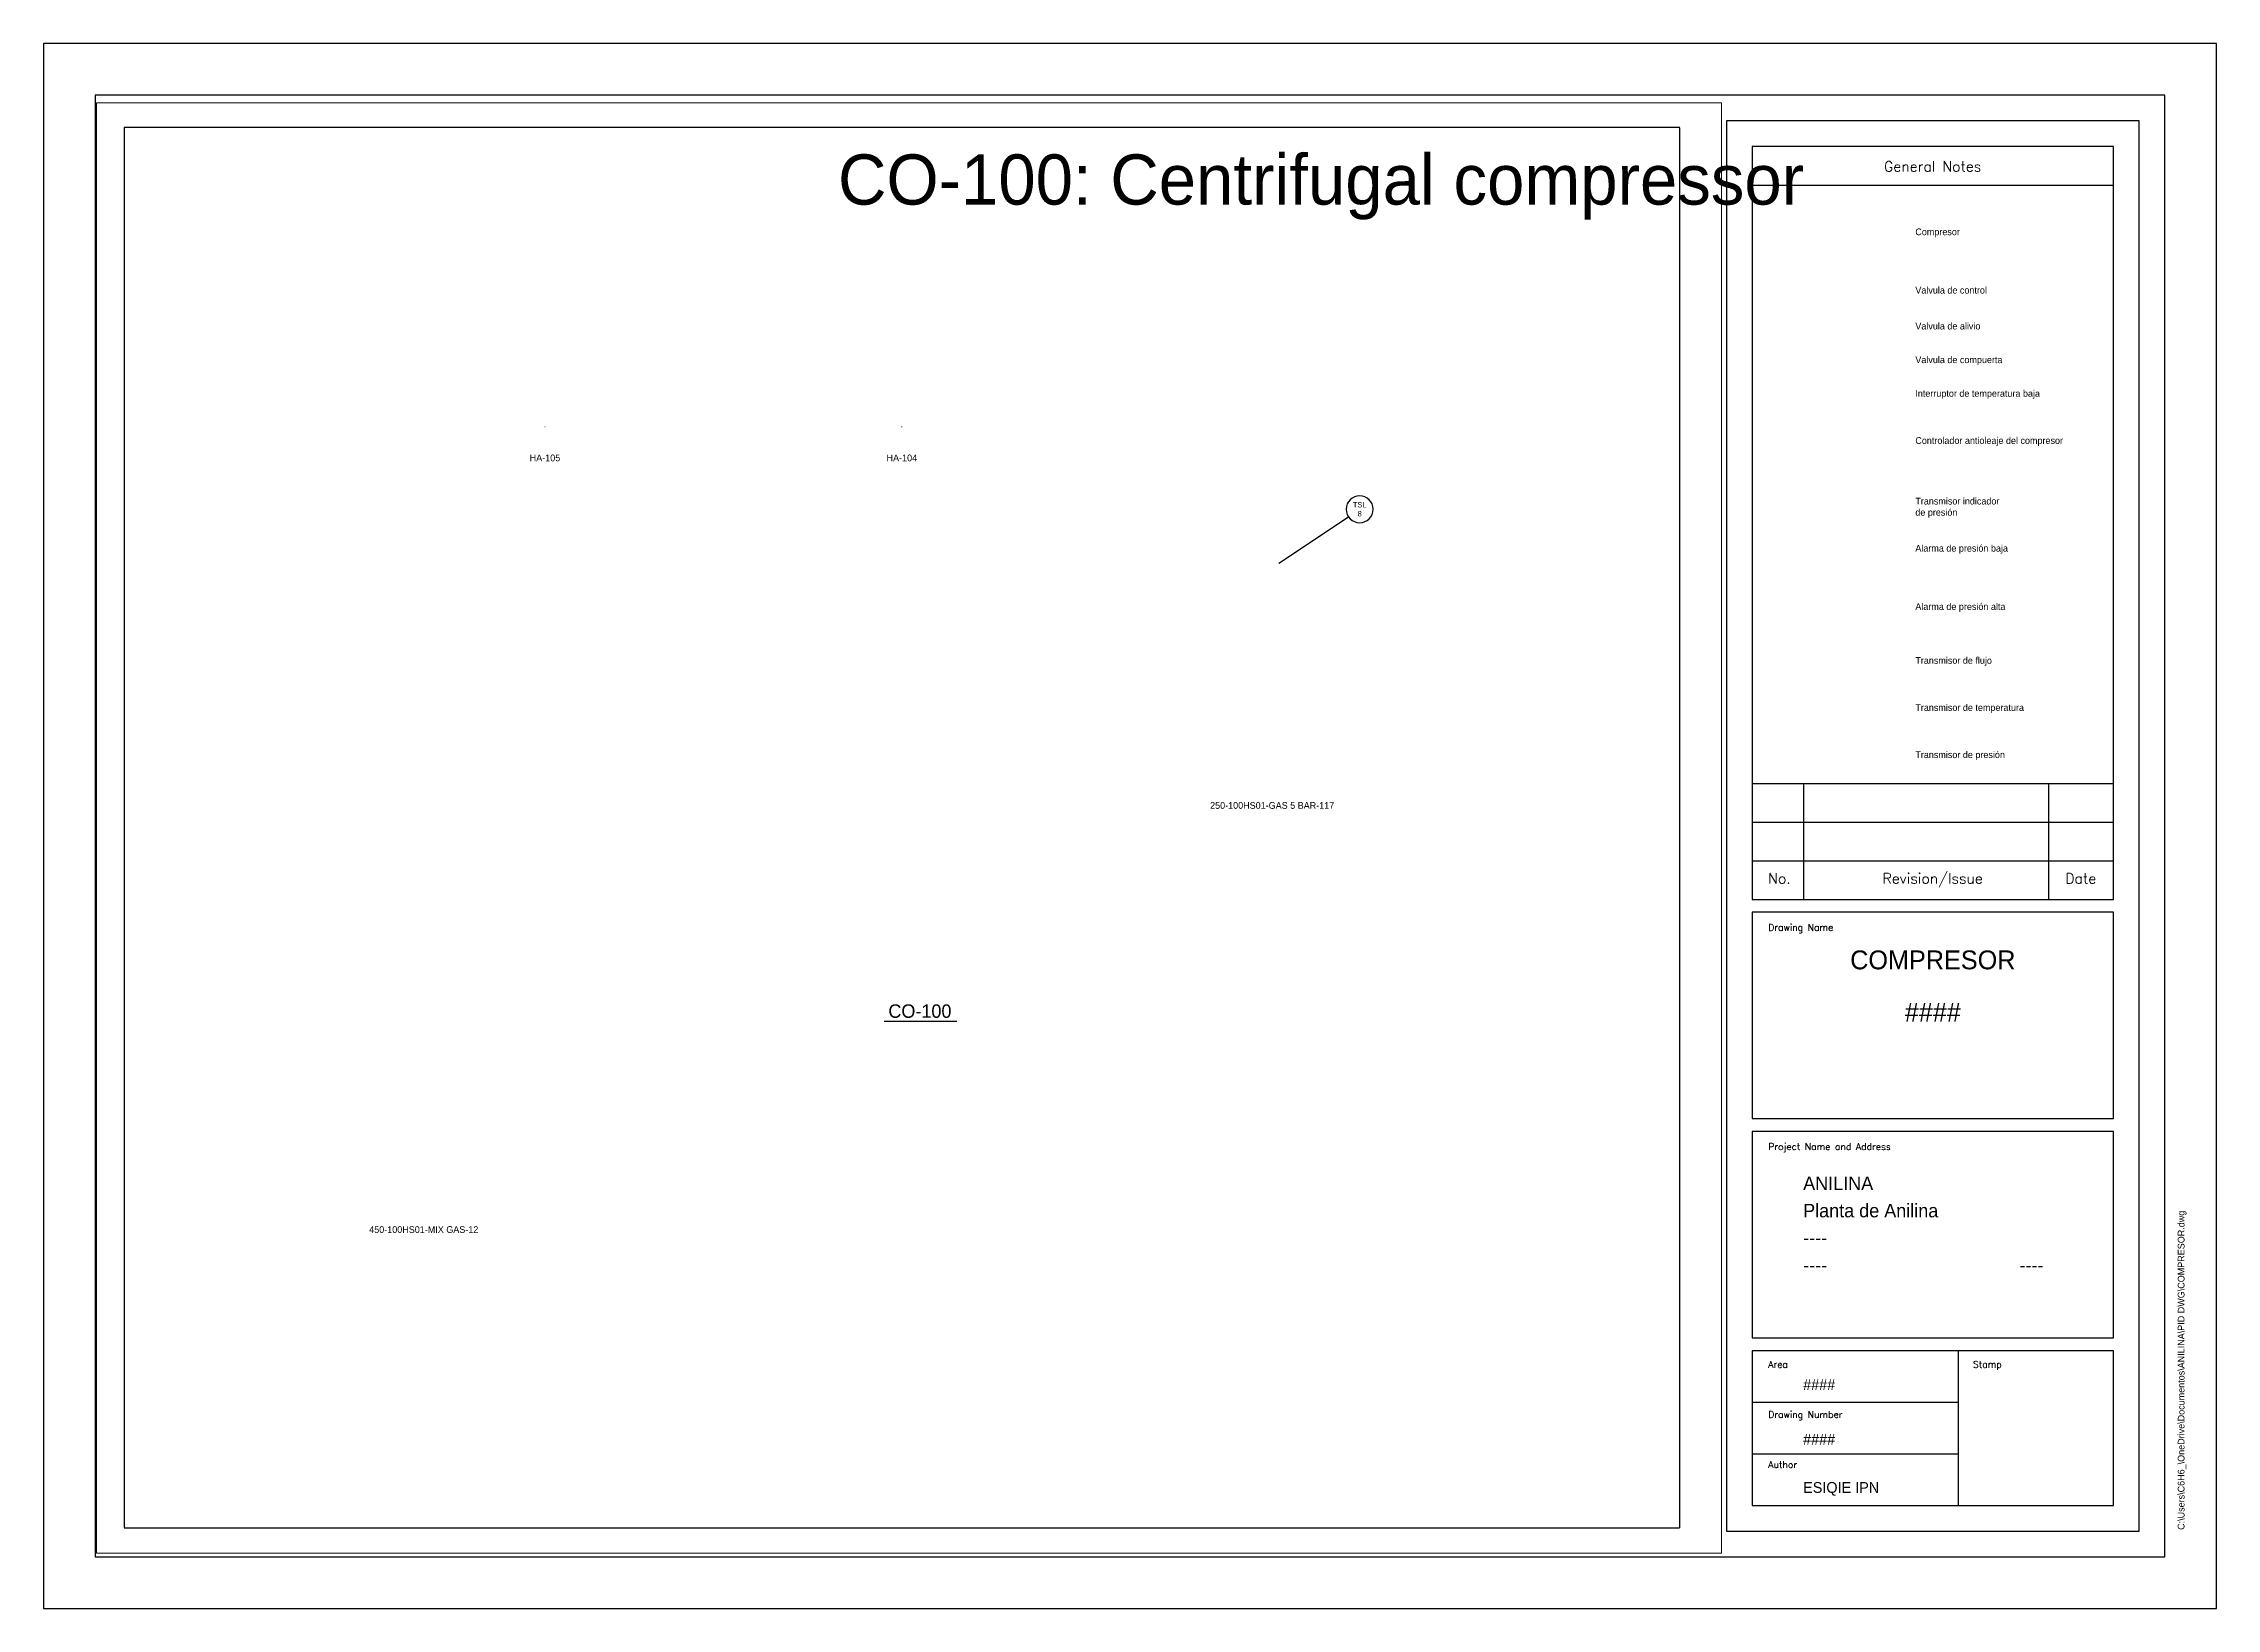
# Paper-space layout 'PID ISO A1 Title Block' of a CAD drawing. Header units: millimetres. Extents: x 0 to 807, y 0 to 581.
# The model-space entities are those that its viewports show. They can reach past a viewport. Long polylines and large blocks are cut down to what shows.
import ezdxf
from ezdxf.enums import TextEntityAlignment as Align

# ---------------------------------------------------------------- set-up
doc = ezdxf.new("R2010")
doc.units = ezdxf.units.MM
doc.linetypes.add('HIDDEN2', pattern=[0.1875, 0.125, -0.0625])
for name, color, linetype in [('Instrument', 250, 'Continuous'), ('Text', 7, 'Continuous'), ('Title Block', 7, 'Continuous')]:
    doc.layers.add(name, color=color, linetype=linetype)
doc.layers.add('no plot', color=41, linetype='HIDDEN2', plot=False)
doc.styles.add('Roman', font='romans')
doc.dimstyles.new('ISO-25', dxfattribs={"dimtxt": 2.5, "dimasz": 2.5, "dimexe": 1.25, "dimexo": 0.625, "dimtad": 1, "dimtxsty": 'Standard', "dimcen": 2.5, "dimadec": 0, "dimazin": 0, "dimtfac": 1, "dimtmove": 0, "dimatfit": 3, "dimfxl": 1, "dimarcsym": 0})

# ---------------------------------------------------------------- blocks, each defined once
blk = doc.blocks.new('PID ISO A1 titleblock')
for p, q in [((806.83, 581.21), (0, 581.21)), ((0, 581.21), (0, 0)), ((806.83, 0), (806.83, 581.21)), ((787.68, 562.06), (19.15, 562.06)), ((19.15, 562.06), (19.15, 19.15)), ((787.68, 19.15), (787.68, 562.06)), ((778.1, 552.48), (624.89, 552.48)), ((624.89, 552.48), (624.89, 28.73)), ((778.1, 28.73), (778.1, 552.48)), ((768.52, 542.91), (634.46, 542.91)), ((634.46, 542.91), (634.46, 263.33)), ((768.52, 263.33), (768.52, 542.91)), ((634.46, 528.54), (768.52, 528.54)), ((634.46, 306.43), (768.52, 306.43)), ((653.61, 263.33), (653.61, 306.43)), ((744.58, 263.33), (744.58, 306.43)), ((634.46, 292.06), (768.52, 292.06)), ((634.46, 277.7), (768.52, 277.7)), ((634.46, 263.33), (768.52, 263.33)), ((768.52, 258.55), (634.46, 258.55)), ((634.46, 258.55), (634.46, 181.94)), ((768.52, 181.94), (768.52, 258.55)), ((634.46, 181.94), (768.52, 181.94)), ((768.52, 177.15), (634.46, 177.15)), ((634.46, 177.15), (634.46, 100.55)), ((768.52, 100.55), (768.52, 177.15)), ((634.46, 100.55), (768.52, 100.55)), ((768.52, 95.76), (634.46, 95.76)), ((634.46, 95.76), (634.46, 38.3)), ((711.07, 38.3), (711.07, 95.76)), ((768.52, 38.3), (768.52, 95.76)), ((634.46, 76.61), (711.07, 76.61)), ((634.46, 57.45), (711.07, 57.45)), ((634.46, 38.3), (768.52, 38.3)), ((624.89, 28.73), (778.1, 28.73)), ((19.15, 19.15), (787.68, 19.15)), ((0, 0), (806.83, 0))]:
    blk.add_line(p, q)
at = {"style": 'Roman'}
for s, height, p in [('General Notes', 3.8303, (701.43, 535.55)), ('No.', 3.83, (644.56, 271.13)), ('Revision/Issue', 3.8303, (701.43, 271.13)), ('Date', 3.83, (756.41, 271.13))]:
    blk.add_text(s, height=height, dxfattribs=at).set_placement(p, align=Align.MIDDLE_CENTER)
for s, height, p in [('Drawing Name', 2.4897, (640.42, 251.69)), ('Project Name and Address', 2.4897, (640.42, 170.3)), ('Area', 2.49, (640.42, 89.42)), ('Stamp', 2.49, (716.43, 89.42)), ('Drawing Number', 2.4897, (640.42, 70.82)), ('Author', 2.49, (640.42, 52.21))]:
    blk.add_text(s, height=height, dxfattribs=at).set_placement(p)
blk = doc.blocks.new('*U5')
at = {"color": 0, "linetype": 'ByBlock', "lineweight": -3}
blk.add_line((-0.529, -0.152), (0.546, -0.152), dxfattribs=at)
at = {"color": 0, "linetype": 'ByBlock', "lineweight": -2}
blk.add_attdef('#(Equipment.Tag)', text='', height=0.2, dxfattribs=at).set_placement((0, 0), align=Align.MIDDLE)
blk = doc.blocks.new('Pipeline Tag_block')
at = {"color": 0, "linetype": 'ByBlock', "lineweight": -2}
blk.add_attdef('#(TargetObject.Tag)', text='', height=0.1, dxfattribs=at).set_placement((0, 0), align=Align.MIDDLE_CENTER)
blk = doc.blocks.new('Valve Label_block')
at = {"color": 0, "linetype": 'ByBlock', "lineweight": -2}
blk.add_attdef('#(TargetObject.Size)', text='', height=0.1, dxfattribs=at).set_placement((0, 0.1875), align=Align.BOTTOM_CENTER)
blk.add_attdef('#(TargetObject.Tag)', text='', height=0.1, dxfattribs=at).set_placement((0, -0.1875), align=Align.TOP_CENTER)
blk = doc.blocks.new('*U16')
at = {"color": 0, "linetype": 'ByBlock', "lineweight": -2}
for start, end in [(0, 180), (180, 0)]:
    blk.add_arc((0, 0), 0.25, start, end, dxfattribs=at)
blk.add_wipeout([(-0.156, 0.149), (0.16, 0.151), (0.16, 0.024), (-0.156, 0.024)], dxfattribs=at)
blk.add_wipeout([(-0.055, -0.024), (0.059, -0.024), (0.059, -0.155), (-0.055, -0.155)], dxfattribs=at)
for tag, p in [('#(TargetObject.Type)', (0, 0.083)), ('#(TargetObject.LoopNumber)', (0, -0.083))]:
    blk.add_attdef(tag, text='', height=0.1, dxfattribs=at).set_placement(p, align=Align.MIDDLE_CENTER)

msp = doc.modelspace()

# ---------------------------------------------------------------- linework, layer by layer
at = {"layer": 'no plot'}
msp.add_lwpolyline([(0, 0), (577.5, 0), (577.5, 520), (0, 520)], close=True, dxfattribs=at)

# ---------------------------------------------------------------- block references
at = {"layer": 'Text', "xscale": 25, "yscale": 25, "zscale": 25}
for name, p, values in [('Valve Label_block', (156.2, 403.24), {'#(TargetObject.Size)': '.', '#(TargetObject.Tag)': 'HA-105'}), ('Valve Label_block', (288.7, 403.24), {'#(TargetObject.Size)': '.', '#(TargetObject.Tag)': 'HA-104'}), ('Pipeline Tag_block', (426.2, 268.24), {'#(TargetObject.Tag)': '250-100HS01-GAS 5 BAR-117'}), ('*U5', (295.41, 191.87), {'#(Equipment.Tag)': 'CO-100'}), ('Pipeline Tag_block', (111.2, 110.74), {'#(TargetObject.Tag)': '450-100HS01-MIX GAS-12'})]:
    msp.add_blockref(name, p, dxfattribs=at).add_auto_attribs(values)

# ---------------------------------------------------------------- next in the draw order: block references
at = {"layer": 'Instrument', "linetype": 'ByBlock', "xscale": 20, "yscale": 20, "zscale": 20}
msp.add_blockref('*U16', (458.7, 378.24), dxfattribs=at).add_auto_attribs({'#(TargetObject.Type)': 'TSL', '#(TargetObject.LoopNumber)': '8'})

# ---------------------------------------------------------------- next in the draw order: leaders
at = {"layer": 'Instrument', "linetype": 'ByBlock', "has_arrowhead": 0}
msp.add_leader([(428.7, 358.24), (454.54, 375.47)], dimstyle='ISO-25', dxfattribs=at)

psp = doc.layouts.new('PID ISO A1 Title Block')

# ---------------------------------------------------------------- block references
psp.add_blockref('PID ISO A1 titleblock', (0, 0))

# ---------------------------------------------------------------- texts
at = {"attachment_point": 1}
for s, width, gutter_width, insert, char_height in [('CO-100: Centrifugal compressor', 433.1695, 93.17, (295, 540), 18.6339), ('Compresor', 2.5, 12.5, (695, 512.5), 2.5), ('Valvula de control', 57.5, 12.5, (695, 490.83), 2.5), ('Valvula de alivio', 57.5, 12.5, (695, 477.5), 2.5), ('Valvula de compuerta', 57.5, 12.5, (695, 465), 2.5), ('Interruptor de temperatura baja', 57.5, 12.5, (695, 452.5), 2.5), ('Controlador antioleaje del compresor', 57.5, 12.5, (695, 435), 2.5)]:
    psp.add_mtext_dynamic_manual_height_columns(s, width=width, gutter_width=gutter_width, heights=[0], dxfattribs=dict(at, insert=insert, char_height=char_height))
at = {"char_height": 2.5, "width": 73.5, "attachment_point": 1}
for s, insert in [('Transmisor indicador \\Pde presión', (695, 412.5)), ('Alarma de presión baja', (695, 395)), ('Alarma de presión alta', (695, 373.33)), ('Transmisor de flujo', (695, 353.33)), ('Transmisor de temperatura', (695, 335.83)), ('Transmisor de presión', (695, 318.33))]:
    psp.add_mtext(s, dxfattribs=dict(at, insert=insert))
at = {"insert": (792.43, 29.21), "char_height": 2.5, "attachment_point": 1, "rotation": 90}
psp.add_mtext('C:\\\\Users\\\\C6H6_\\\\OneDrive\\\\Documentos\\\\ANILINA\\\\PID DWG\\\\COMPRESOR.dwg', dxfattribs=at)
at = {"layer": 'Title Block'}
for s, insert, char_height, attachment_point in [('COMPRESOR', (701.49, 244.39), 7, 2), ('ANILINA', (653.34, 160.41), 5, 1), ('Planta de Anilina', (653.34, 150.28), 5, 1), ('----', (653.34, 140.16), 5, 1), ('----', (653.34, 130.03), 5, 1), ('----', (733.69, 130.03), 5, 1), ('####', (653.34, 85.11), 4, 1), ('####', (653.34, 64.85), 4, 1), ('ESIQIE IPN', (653.34, 46.96), 4, 1)]:
    psp.add_mtext(s, dxfattribs=dict(at, insert=insert, char_height=char_height, attachment_point=attachment_point))
at = {"layer": 'Title Block', "insert": (701.49, 224.96), "char_height": 7, "width": 88.204, "attachment_point": 2}
psp.add_mtext('####', dxfattribs=at)

# ---------------------------------------------------------------- viewports
at = {"layer": '0', "color": 5}
psp.add_viewport(center=(321.37, 289.84), size=(603.25, 538.6526), view_center_point=(291.37, 259.84), view_height=538.6526, dxfattribs=at)

doc.saveas('drawing.dxf')
